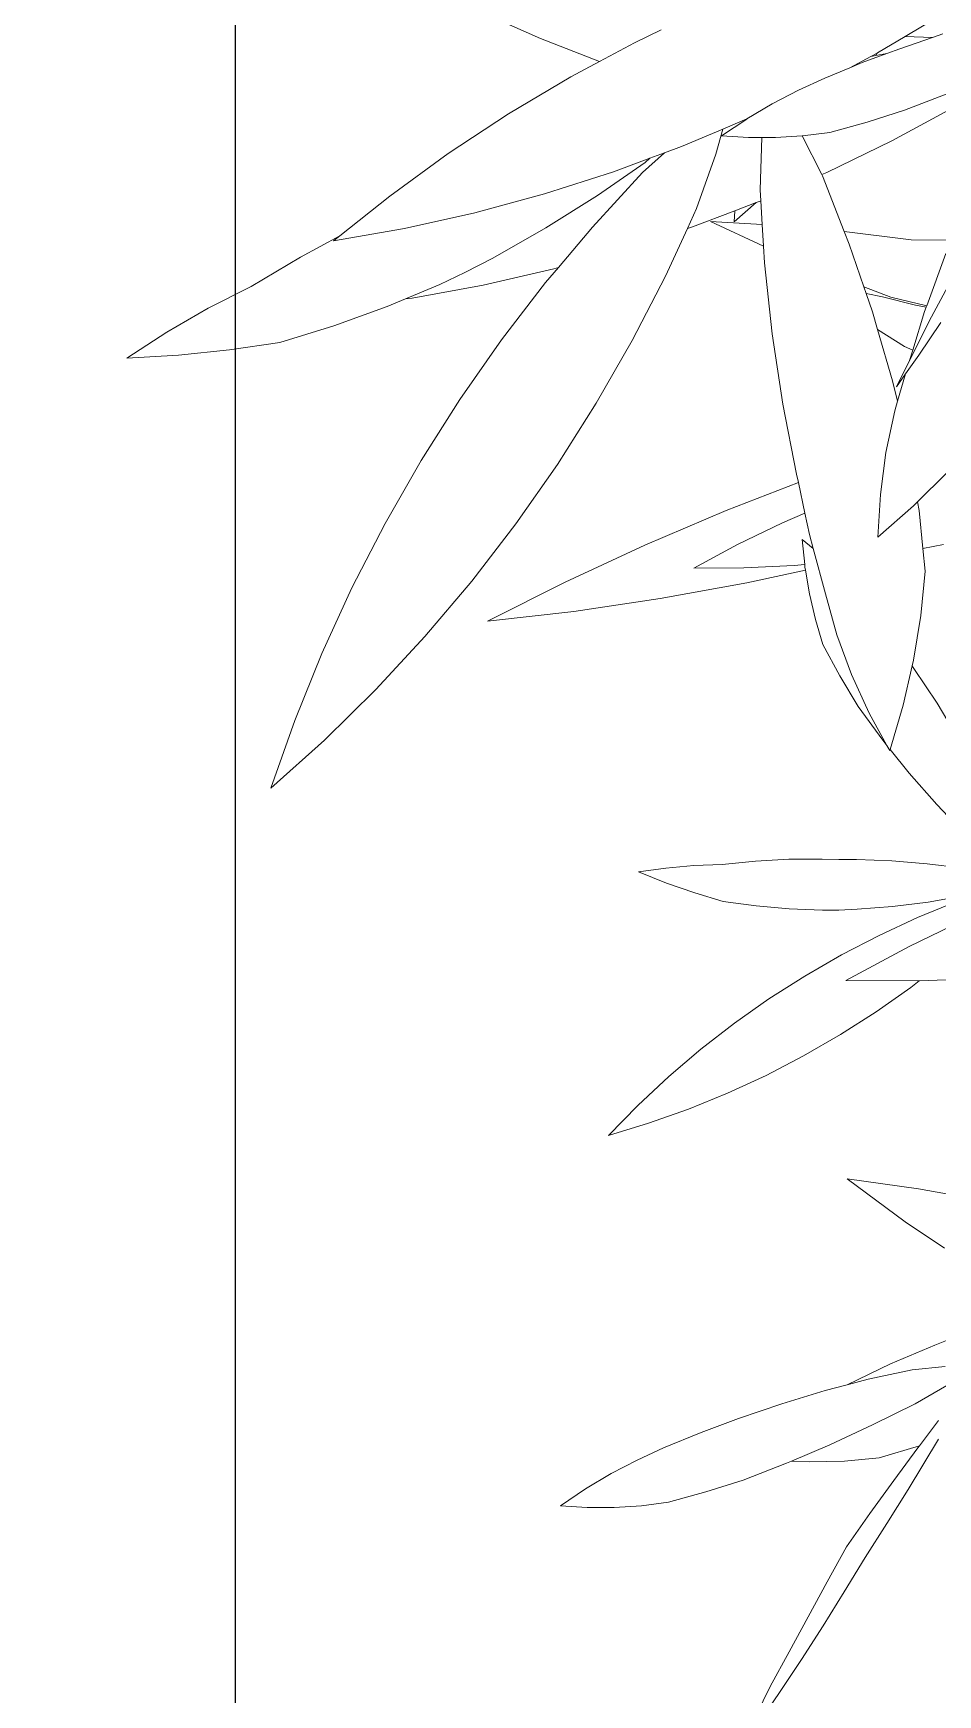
# Model space of a CAD drawing. Header units: millimetres. Extents: x 17 to 218440, y 21 to 53693.
# Drawn here: x 41052.5 to 41299.6, y 9155.6 to 9609.6 of the extents above; entities that cross this region are included whole.
import ezdxf

# ---------------------------------------------------------------- set-up
doc = ezdxf.new("R2010")
doc.units = ezdxf.units.MM
doc.header["$MEASUREMENT"] = 0
doc.linetypes.add('HIDDEN2', pattern=[0.1875, 0.125, -0.0625])
doc.layers.add('AS', color=8, linetype='HIDDEN2', lineweight=5)
doc.layers.add('Edges', color=7, linetype='Continuous', lineweight=18)

# ---------------------------------------------------------------- blocks, each defined once
blk = doc.blocks.new('OUTDOOR')
blk.add_line((1833117.56, 62258.33), (1833117.56, 44386.87))
blk = doc.blocks.new('BAMBOOPLAN')
at = {"layer": 'Edges'}
for p, q in [((-3.5286, 3.7122), (-3.4275, 3.8317)), ((-3.4267, 3.7431), (-3.3927, 3.7698)), ((-3.61, 3.6159), (-3.5286, 3.7122)), ((-3.5332, 3.6597), (-3.4267, 3.7431)), ((-3.5286, 3.7122), (-3.4267, 3.7431)), ((-3.5751, 3.6254), (-3.5332, 3.6597)), ((-3.6932, 3.5261), (-3.6302, 3.594)), ((-3.6543, 3.5606), (-3.5751, 3.6254)), ((-3.6302, 3.594), (-3.6113, 3.6145)), ((-3.6302, 3.594), (-3.6126, 3.6041)), ((-3.6126, 3.6041), (-3.5751, 3.6254)), ((-3.6126, 3.6041), (-3.6113, 3.6145)), ((-3.6113, 3.6145), (-3.61, 3.6159)), ((-3.7724, 3.4558), (-3.6932, 3.5261)), ((-3.6932, 3.5261), (-3.6543, 3.5606)), ((-3.4452, 3.3098), (-3.2488, 3.5229)), ((-3.4378, 3.439), (-3.2991, 3.5559)), ((-3.8546, 3.3778), (-3.7724, 3.4558)), ((-3.5601, 3.3473), (-3.4378, 3.439)), ((-4.5191, 3.3443), (-4.437, 3.4253)), ((-3.9334, 3.2942), (-3.8546, 3.3778)), ((-4.6247, 3.2303), (-4.5191, 3.3443)), ((-3.6847, 3.2621), (-3.5601, 3.3473)), ((-3.6451, 3.11), (-3.4452, 3.3098)), ((-5.151, 3.2631), (-4.8719, 3.2402)), ((-4.008, 3.2059), (-3.9334, 3.2942)), ((-3.7807, 3.2145), (-3.6847, 3.2621)), ((-4.8719, 3.2402), (-4.6247, 3.2303)), ((-4.7114, 3.1368), (-4.6247, 3.2303)), ((-4.0834, 3.1381), (-4.008, 3.2059)), ((-4.0799, 3.1113), (-4.0085, 3.2053)), ((-4.0085, 3.2053), (-4.008, 3.2059)), ((-3.8787, 3.1735), (-3.7823, 3.2139)), ((-3.7823, 3.2139), (-3.7807, 3.2145)), ((-3.6606, 3.0959), (-3.7823, 3.2139)), ((-4.8938, 2.921), (-4.7114, 3.1368)), ((-4.214, 3.0204), (-4.0834, 3.1381)), ((-4.078, 3.0366), (-4.0834, 3.1381)), ((-4.0799, 3.1113), (-3.9785, 3.139)), ((-3.9785, 3.139), (-3.9292, 3.1561)), ((-3.9292, 3.1561), (-3.8787, 3.1735)), ((-3.869, 2.9611), (-3.9292, 3.1561)), ((-3.6606, 3.0959), (-3.6451, 3.11)), ((-3.6562, 3.0917), (-3.6606, 3.0959)), ((-3.5059, 2.9149), (-3.6562, 3.0917)), ((-4.2683, 2.9759), (-4.214, 3.0204)), ((-4.0791, 2.8108), (-4.078, 3.0366)), ((-3.2479, 2.9686), (-3.1008, 3.0178)), ((-5.0661, 2.6975), (-4.8938, 2.921)), ((-4.4326, 2.8409), (-4.3155, 2.9371)), ((-4.3275, 2.916), (-4.3155, 2.9371)), ((-4.3243, 2.875), (-4.2683, 2.9759)), ((-4.3155, 2.9371), (-4.2683, 2.9759)), ((-3.8523, 2.921), (-3.869, 2.9611)), ((-3.8541, 2.9194), (-3.8523, 2.921)), ((-3.8169, 2.8365), (-3.8523, 2.921)), ((-3.5059, 2.9149), (-3.2479, 2.9686)), ((-3.1062, 2.7458), (-3.1026, 2.9621)), ((-4.4619, 2.7326), (-4.3275, 2.916)), ((-4.4399, 2.6092), (-4.3243, 2.875)), ((-3.9352, 2.8518), (-3.8666, 2.909)), ((-3.9232, 2.8095), (-3.8666, 2.909)), ((-3.8666, 2.909), (-3.8541, 2.9194)), ((-3.4713, 2.8743), (-3.5059, 2.9149)), ((-3.3623, 2.7348), (-3.4713, 2.8743)), ((-3.075, 2.7107), (-3.05, 2.8627)), ((-4.6588, 2.6716), (-4.4326, 2.8409)), ((-4.0877, 2.7261), (-4.0791, 2.8108)), ((-4.0715, 2.7383), (-3.9352, 2.8518)), ((-4.0117, 2.7813), (-3.8169, 2.8365)), ((-3.9232, 2.8095), (-3.9352, 2.8518)), ((-3.7842, 2.7581), (-3.8169, 2.8365)), ((-4.6112, 2.5476), (-4.4619, 2.7326)), ((-4.1084, 2.5225), (-4.0877, 2.7261)), ((-4.0877, 2.7261), (-4.0715, 2.7383)), ((-4.0117, 2.7813), (-3.7842, 2.7581)), ((-3.759, 2.6977), (-3.7842, 2.7581)), ((-3.3623, 2.7348), (-3.25, 2.7314)), ((-3.3458, 2.7137), (-3.3623, 2.7348)), ((-3.2806, 2.7223), (-3.1483, 2.7331)), ((-3.25, 2.7314), (-3.1062, 2.7458)), ((-3.1483, 2.7331), (-3.1063, 2.7394)), ((-3.1066, 2.7217), (-3.1063, 2.7394)), ((-3.1063, 2.7394), (-3.1062, 2.7458)), ((-5.2276, 2.4667), (-5.0661, 2.6975)), ((-4.8923, 2.513), (-4.6588, 2.6716)), ((-3.6412, 2.4455), (-3.759, 2.6977)), ((-3.3458, 2.7137), (-3.2806, 2.7223)), ((-3.2989, 2.6536), (-3.3458, 2.7137)), ((-3.1011, 2.5634), (-3.1066, 2.7217)), ((-3.075, 2.7107), (-3.0996, 2.5212)), ((-3.0728, 2.5534), (-3.0328, 2.7013)), ((-4.5141, 2.4176), (-4.4399, 2.6092)), ((-3.2575, 2.5953), (-3.2989, 2.6536)), ((-3.2575, 2.5953), (-3.1358, 2.5663)), ((-3.1366, 2.4252), (-3.2575, 2.5953)), ((-4.7683, 2.3685), (-4.6112, 2.5476)), ((-3.1358, 2.5663), (-3.1011, 2.5634)), ((-3.0996, 2.5212), (-3.1011, 2.5634)), ((-3.0975, 2.4667), (-3.0728, 2.5534)), ((-5.3607, 2.2568), (-5.2276, 2.4667)), ((-5.1322, 2.3655), (-4.8923, 2.513)), ((-4.1486, 2.2428), (-4.1084, 2.5225)), ((-3.1143, 2.4078), (-3.0996, 2.5212)), ((-3.1143, 2.4078), (-3.0975, 2.4667)), ((-3.0923, 2.3563), (-3.0975, 2.4667)), ((-4.7695, 2.257), (-4.5298, 2.4067)), ((-4.5419, 2.3457), (-4.5141, 2.4176)), ((-4.5298, 2.4067), (-4.5141, 2.4176)), ((-3.5119, 2.1987), (-3.6412, 2.4455)), ((-3.0923, 2.3563), (-3.1366, 2.4252)), ((-5.3782, 2.2293), (-5.1322, 2.3655)), ((-4.8524, 2.2801), (-4.7683, 2.3685)), ((-4.6319, 2.0775), (-4.5419, 2.3457)), ((-3.0904, 2.3163), (-3.0923, 2.3563)), ((-4.9301, 2.2042), (-4.8524, 2.2801)), ((-3.0699, 2.1522), (-3.0904, 2.3163)), ((-5.4796, 2.1274), (-5.3607, 2.2568)), ((-5.3782, 2.2293), (-5.3607, 2.2568)), ((-5.0154, 2.1185), (-4.7695, 2.257)), ((-4.2014, 1.9649), (-4.1486, 2.2428)), ((-5.0386, 2.1068), (-4.9301, 2.2042)), ((-3.3716, 1.9579), (-3.5119, 2.1987)), ((-3.0369, 1.9897), (-3.0699, 2.1522)), ((-2.8901, 2.0103), (-2.821, 2.1516)), ((-5.6237, 1.9566), (-5.4796, 2.1274)), ((-5.0958, 2.0555), (-5.0386, 2.1068)), ((-5.0386, 2.1068), (-5.0154, 2.1185)), ((-4.7097, 1.8055), (-4.6319, 2.0775)), ((-5.2682, 1.9167), (-5.0958, 2.0555)), ((-5.7545, 1.8209), (-5.6237, 1.9566)), ((-4.2668, 1.6896), (-4.2014, 1.9649)), ((-3.3546, 1.9298), (-3.3716, 1.9579)), ((-2.9914, 1.8293), (-3.0369, 1.9897)), ((-2.9914, 1.8293), (-2.9003, 1.9894)), ((-2.9003, 1.9894), (-2.8901, 2.0103)), ((-2.8738, 1.9796), (-2.8901, 2.0103)), ((-2.8115, 1.8449), (-2.8738, 1.9796)), ((-5.4465, 1.7856), (-5.2682, 1.9167)), ((-3.5854, 1.7343), (-3.3546, 1.9298)), ((-3.2913, 1.8247), (-3.3546, 1.9298)), ((-2.8115, 1.8449), (-2.7403, 1.8852)), ((-5.877, 1.6797), (-5.7545, 1.8209)), ((-3.362, 1.7605), (-3.2913, 1.8247)), ((-3.2474, 1.7519), (-3.2913, 1.8247)), ((-2.774, 1.7639), (-2.8115, 1.8449)), ((-5.6229, 1.6942), (-5.4465, 1.7856)), ((-4.7751, 1.5302), (-4.7097, 1.8055)), ((-3.5002, 1.6232), (-3.362, 1.7605)), ((-3.2159, 1.7053), (-3.2474, 1.7519)), ((-2.7329, 1.5948), (-2.774, 1.7639)), ((-5.8045, 1.6101), (-5.6229, 1.6942)), ((-4.3446, 1.4176), (-4.2668, 1.6896)), ((-3.8412, 1.5032), (-3.5854, 1.7343)), ((-3.2676, 1.7239), (-3.2159, 1.7053)), ((-3.2676, 1.7239), (-3.2269, 1.6354)), ((-3.1129, 1.5529), (-3.2159, 1.7053)), ((-5.9909, 1.5335), (-5.877, 1.6797)), ((-3.6316, 1.4802), (-3.5002, 1.6232)), ((-3.2651, 1.618), (-3.2269, 1.6354)), ((-3.2269, 1.6354), (-3.2226, 1.626)), ((-3.2226, 1.626), (-3.2165, 1.6148)), ((-5.9909, 1.5335), (-5.8045, 1.6101)), ((-3.447, 1.545), (-3.2651, 1.618)), ((-3.4166, 1.4937), (-3.2165, 1.6148)), ((-3.2165, 1.6148), (-3.1725, 1.5331)), ((-2.7029, 1.4202), (-2.7329, 1.5948)), ((-4.8279, 1.2523), (-4.7751, 1.5302)), ((-4.0881, 1.2653), (-3.8412, 1.5032)), ((-3.7164, 1.3253), (-3.4166, 1.4937)), ((-3.6316, 1.4802), (-3.447, 1.545)), ((-3.1725, 1.5331), (-3.1175, 1.4453)), ((-3.0186, 1.4169), (-3.1129, 1.5529)), ((-3.1175, 1.4453), (-3.0577, 1.3629)), ((-4.4346, 1.1494), (-4.3446, 1.4176)), ((-3.0577, 1.3629), (-2.9557, 1.2683)), ((-2.9142, 1.2887), (-3.0186, 1.4169)), ((-2.7005, 1.3975), (-2.7029, 1.4202)), ((-2.7005, 1.3975), (-2.6912, 1.3906)), ((-2.684, 1.2407), (-2.7005, 1.3975)), ((-2.6912, 1.3906), (-2.5618, 1.2914)), ((-4.0196, 1.1676), (-3.7164, 1.3253)), ((-4.8681, 0.9726), (-4.8279, 1.2523)), ((-4.3254, 1.0212), (-4.0881, 1.2653)), ((-2.9557, 1.2683), (-2.8491, 1.1794)), ((-2.8, 1.1685), (-2.9142, 1.2887)), ((-2.6765, 1.0614), (-2.684, 1.2407)), ((-2.5618, 1.2914), (-2.437, 1.1865)), ((-2.8491, 1.1794), (-2.7146, 1.0855)), ((-2.6933, 1.072), (-2.8, 1.1685)), ((-4.5366, 0.8859), (-4.4346, 1.1494)), ((-4.3254, 1.0212), (-4.0196, 1.1676)), ((-2.7146, 1.0855), (-2.6933, 1.072)), ((-2.6763, 1.0567), (-2.6933, 1.072)), ((-2.6765, 1.0614), (-2.576, 0.9979)), ((-2.6763, 1.0567), (-2.6765, 1.0614)), ((-2.576, 0.9979), (-2.4338, 0.9167)), ((-4.8954, 0.6917), (-4.8681, 0.9726)), ((-2.4338, 0.9167), (-2.2854, 0.8401)), ((-4.6502, 0.6276), (-4.5366, 0.8859)), ((-2.3939, 0.6865), (-2.2637, 0.7139)), ((-4.9099, 0.4104), (-4.8954, 0.6917)), ((-2.6596, 0.6118), (-2.5274, 0.6519)), ((-2.5274, 0.6519), (-2.3939, 0.6865)), ((-4.7753, 0.3752), (-4.6502, 0.6276)), ((-2.7873, 0.5701), (-2.7249, 0.5891)), ((-2.7249, 0.5891), (-2.6596, 0.6118)), ((-2.3608, 0.4754), (-2.2338, 0.5877)), ((-2.3419, 0.5462), (-2.2253, 0.6102)), ((-3.0311, 0.477), (-2.91, 0.527)), ((-2.91, 0.527), (-2.7873, 0.5701)), ((-2.4668, 0.485), (-2.3419, 0.5462)), ((-2.3552, 0.3585), (-2.1552, 0.5569)), ((-3.1497, 0.4221), (-3.0311, 0.477)), ((-2.5944, 0.4289), (-2.4668, 0.485)), ((-2.48, 0.3609), (-2.3608, 0.4754)), ((-4.9116, 0.1293), (-4.9099, 0.4104)), ((-3.2526, 0.3825), (-3.1497, 0.4221)), ((-2.7208, 0.3818), (-2.6608, 0.4029)), ((-2.6608, 0.4029), (-2.5944, 0.4289)), ((-4.9116, 0.1293), (-4.7753, 0.3752)), ((-3.449, 0.2885), (-3.3525, 0.3379)), ((-3.3525, 0.3379), (-3.2526, 0.3825)), ((-2.9711, 0.313), (-2.8454, 0.344)), ((-2.8454, 0.344), (-2.7208, 0.3818)), ((-2.594, 0.2409), (-2.48, 0.3609)), ((-2.5455, 0.1516), (-2.3552, 0.3585)), ((-2.2741, 0.2439), (-2.0169, 0.3444)), ((-3.449, 0.2885), (-3.3313, 0.2831)), ((-3.3313, 0.2831), (-3.2142, 0.2827)), ((-3.2142, 0.2827), (-3.0981, 0.2876)), ((-3.0981, 0.2876), (-2.9711, 0.313)), ((-2.7025, 0.1159), (-2.594, 0.2409)), ((-2.5455, 0.1516), (-2.2793, 0.2419)), ((-2.3936, 0.0748), (-2.2969, 0.2091)), ((-2.2969, 0.2091), (-2.2741, 0.2439)), ((-2.2793, 0.2419), (-2.2741, 0.2439)), ((-2.8053, -0.0138), (-2.7025, 0.1159)), ((-2.4964, -0.055), (-2.3936, 0.0748)), ((-2.902, -0.1481), (-2.8053, -0.0138)), ((-2.6049, -0.18), (-2.4964, -0.055)), ((-2.9924, -0.2865), (-2.902, -0.1481)), ((-2.7189, -0.2999), (-2.6049, -0.18)), ((-3.0764, -0.4286), (-2.9924, -0.2865)), ((-2.8381, -0.4144), (-2.7189, -0.2999)), ((-3.1537, -0.5742), (-3.0764, -0.4286)), ((-2.9623, -0.5232), (-2.8381, -0.4144)), ((-2.0111, -0.5244), (-1.9021, -0.508)), ((-3.224, -0.7228), (-3.1537, -0.5742)), ((-3.091, -0.6261), (-2.9623, -0.5232)), ((-2.2868, -0.5789), (-2.0111, -0.5244)), ((-2.2868, -0.5789), (-2.0187, -0.6633)), ((-3.224, -0.7228), (-3.091, -0.6261)), ((-2.0187, -0.6633), (-1.8405, -0.7106)), ((-1.7527, -1.0809), (-1.5887, -0.9382)), ((-1.8923, -1.2062), (-1.7527, -1.0809)), ((-1.8049, -1.2011), (-1.6871, -1.1471)), ((-2.0252, -1.3383), (-1.8923, -1.2062)), ((-1.9544, -1.2909), (-1.8049, -1.2011)), ((-1.7507, -1.3221), (-1.6569, -1.2146)), ((-2.0252, -1.3383), (-1.9544, -1.2909)), ((-2.0993, -1.388), (-2.0253, -1.3385)), ((-2.0253, -1.3385), (-2.0252, -1.3383)), ((-1.881, -1.4546), (-1.7507, -1.3221)), ((-1.6806, -1.4716), (-1.6428, -1.3541)), ((-2.2422, -1.4918), (-2.0993, -1.388)), ((-1.6667, -1.6473), (-1.6187, -1.4234)), ((-2.3827, -1.6019), (-2.2422, -1.4918)), ((-2.0131, -1.5829), (-1.881, -1.4546)), ((-1.8139, -1.5672), (-1.6806, -1.4716)), ((-1.7313, -1.6321), (-1.6837, -1.4812)), ((-1.6837, -1.4812), (-1.6806, -1.4716)), ((-2.5038, -1.7009), (-2.3827, -1.6019)), ((-2.1336, -1.6921), (-2.0131, -1.5829)), ((-1.9375, -1.6234), (-1.8139, -1.5672)), ((-2.1336, -1.6921), (-2.0668, -1.6719)), ((-2.0668, -1.6719), (-1.9375, -1.6234)), ((-1.7773, -1.7843), (-1.7313, -1.6321)), ((-1.7016, -1.8004), (-1.6667, -1.6473)), ((-2.622, -1.8058), (-2.5038, -1.7009)), ((-2.2873, -1.8226), (-2.1486, -1.7057)), ((-2.1486, -1.7057), (-2.1336, -1.6921)), ((-2.7041, -1.8838), (-2.622, -1.8058)), ((-1.8214, -1.9374), (-1.7773, -1.7843)), ((-1.7385, -1.9534), (-1.7016, -1.8004)), ((-2.4096, -1.9143), (-2.2873, -1.8226)), ((-2.7829, -1.9674), (-2.7041, -1.8838)), ((-2.5343, -1.9995), (-2.4096, -1.9143)), ((-1.8479, -2.0917), (-1.8214, -1.9374)), ((-2.8581, -2.0563), (-2.7829, -1.9674)), ((-2.6302, -2.047), (-2.5343, -1.9995)), ((-1.7719, -2.1067), (-1.7385, -1.9534)), ((-2.9295, -2.1503), (-2.8581, -2.0563)), ((-2.7282, -2.0881), (-2.6302, -2.047)), ((-2.9295, -2.1503), (-2.8281, -2.1226)), ((-2.8281, -2.1226), (-2.7282, -2.0881)), ((-1.8739, -2.2457), (-1.8479, -2.0917)), ((-1.807, -2.2592), (-1.7719, -2.1067)), ((-1.8995, -2.3989), (-1.8739, -2.2457)), ((-1.8439, -2.4105), (-1.807, -2.2592)), ((-1.9245, -2.5509), (-1.8995, -2.3989)), ((-1.8824, -2.5603), (-1.8439, -2.4105)), ((-1.9245, -2.5509), (-1.9638, -2.8538)), ((-1.9224, -2.7082), (-1.8824, -2.5603))]:
    blk.add_line(p, q, dxfattribs=at)
blk = doc.blocks.new('GRID')
at = {"layer": 'AS', "ltscale": 1000}
blk.add_line((1830263.03, 43110.57), (1830263.03, 63784.83), dxfattribs=at)

msp = doc.modelspace()

# ---------------------------------------------------------------- linework, layer by layer
msp.add_lwpolyline([(41107.71, 18438.99), (41107.71, 7676.37), (40607.71, 7676.37), (40607.71, 18438.99), (41107.71, 18438.99)])

# ---------------------------------------------------------------- block references
for name, p in [('GRID', (-1789155.31, -36960.8)), ('OUTDOOR', (-1792009.85, -36960.8))]:
    msp.add_blockref(name, p)
at = {"xscale": 69.97983938875464, "yscale": 69.97983938875464, "zscale": 69.97983938875464, "rotation": 340.9588725647666}
msp.add_blockref('BAMBOOPLAN', (41439.4, 9282.63), dxfattribs=at)

doc.saveas('drawing.dxf')
